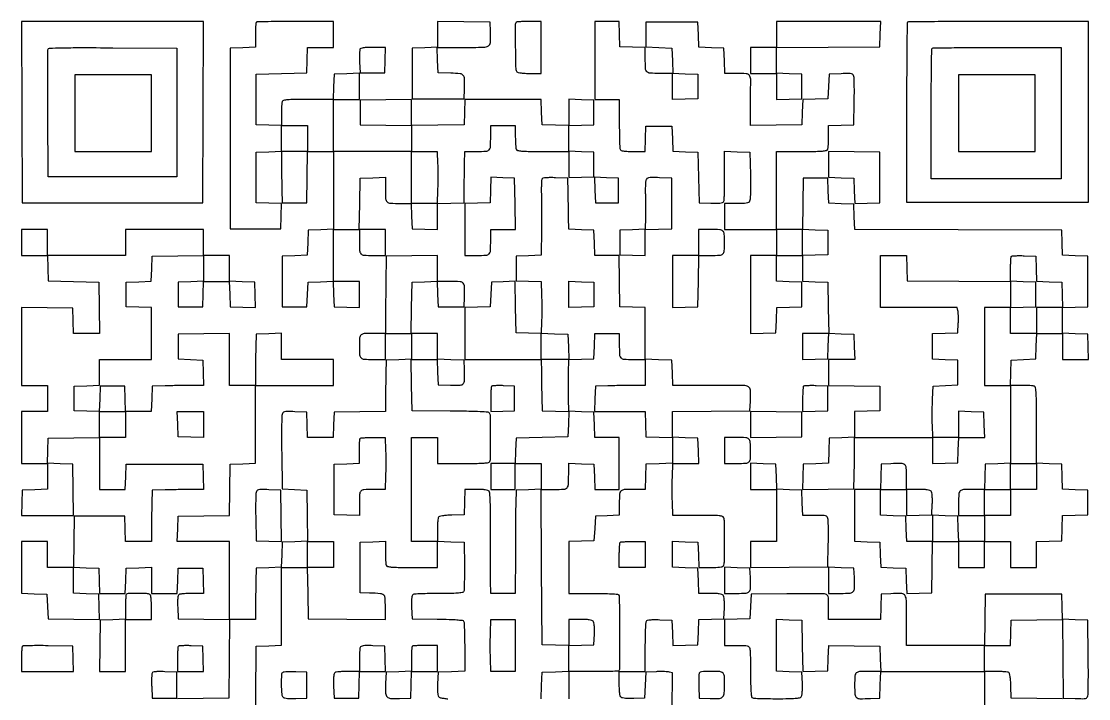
# Model space of a CAD drawing. Extents: x 156 to 936, y 95 to 969.
# Drawn here: x 156 to 936, y 474 to 969 of the extents above; entities that cross this region are included whole.
import ezdxf

# ---------------------------------------------------------------- set-up
doc = ezdxf.new("R2010")
doc.units = 0

msp = doc.modelspace()

# ---------------------------------------------------------------- linework, layer by layer
for points in [[(156.242862, 902.75), (156.5, 836.5), (222.5, 836.5), (288.5, 836.5), (288.757138, 902.75), (289.014276, 969), (222.5, 969), (155.985724, 969)], [(708, 959.5), (708, 950), (698.5, 950), (689, 950), (689, 940.5), (689, 931), (698.5, 931), (708, 931), (708, 921.462474), (708, 911.924948), (717.25, 912.212474), (726.5, 912.5), (726.5, 921.5), (726.5, 930.5), (717.25, 930.787526), (708, 931.075052), (708, 940.525501), (708, 949.97595), (745.75, 950.237975), (783.5, 950.5), (783.787526, 959.75), (784.075052, 969), (746.037526, 969), (708, 969)], [(195, 902), (195, 874), (223, 874), (251, 874), (251, 902), (251, 930), (223, 930), (195, 930)], [(650.5, 921.5), (650.5, 912.5), (641.25, 912.212474), (632, 911.924948), (632, 921.5), (632, 931.075052), (641.25, 930.787526), (650.5, 930.5)], [(841, 902), (841, 874), (869, 874), (897, 874), (897, 902), (897, 930), (869, 930), (841, 930)], [(365, 883.5), (365, 874), (355.5, 874), (346, 874), (346, 883.5), (346, 893), (355.5, 893), (365, 893)], [(746, 864.559591), (746, 855.075052), (755.25, 854.787526), (764.5, 854.5), (764.788016, 845.212977), (765.076031, 835.925954), (774.288016, 836.212977), (783.5, 836.5), (783.5, 855), (783.5, 873.5), (764.75, 873.772065), (746, 874.044131)], [(575.211952, 845.789488), (575.5, 836.5), (584, 836.5), (592.5, 836.5), (592.5, 845.5), (592.5, 854.5), (583.711952, 854.789488), (574.923903, 855.078976)], [(745.5, 807.5), (745.5, 798.5), (736.25, 798.212474), (727, 797.924948), (727, 807.5), (727, 817.075052), (736.25, 816.787526), (745.5, 816.5)], [(574.5, 769.5), (574.5, 760.5), (565.25, 760.212474), (556, 759.924948), (556, 769.5), (556, 779.075052), (565.25, 778.787526), (574.5, 778.5)], [(232, 674.5), (232, 665), (222.5, 665), (213, 665), (213, 674.5), (213, 684), (222.5, 684), (232, 684)], [(289, 674.462474), (289, 664.924948), (279.75, 665.212474), (270.5, 665.5), (270.212474, 674.75), (269.924948, 684), (279.462474, 684), (289, 684)], [(689, 674.5), (689, 664.955869), (707.75, 665.227935), (726.5, 665.5), (726.5, 674.5), (726.5, 683.5), (707.75, 683.772065), (689, 684.044131)], [(898, 636.5), (898, 627), (888.5, 627), (879, 627), (879, 617.5), (879, 608), (869.5, 608), (860, 608), (860, 617.5), (860, 627), (869.5, 627), (879, 627), (879, 636.5), (879, 646), (888.5, 646), (898, 646)], [(384, 579.5), (384, 570), (374.5, 570), (365, 570), (365, 579.5), (365, 589), (374.5, 589), (384, 589)]]:
    msp.add_lwpolyline(points, close=True)
for points in [[(327.666667, 968.333333, 0.174595), (327.400837, 967.768224, 0.005912), (327.195833, 965.278732, 0.010516), (327.048335, 962.289663, 0.007069), (327, 958.870859), (327, 950.075052), (317.75, 949.787526), (308.5, 949.5), (308.5, 883.5), (308.5, 817.5), (327, 817.5), (345.5, 817.5), (345.787023, 826.711984), (346.074046, 835.923969), (336.787023, 836.211984), (327.5, 836.5), (327.5, 855), (327.5, 873.5), (336.75, 873.787526), (346, 874.075052), (346.079024, 864.787526, 0.000761), (346.121578, 860.54497, 0.000439), (346.185059, 855.437586, 0.000438), (346.257785, 850.310027, 0.000734), (346.329024, 846), (346.5, 836.5), (355.5, 836.5), (364.5, 836.5), (364.772065, 855.25), (365.044131, 874), (374.522065, 874), (384, 874), (384, 845.537526), (384, 817.075052), (374.75, 816.787526), (365.5, 816.5), (365.212964, 807.287036), (364.925929, 798.074071), (355.712964, 797.787036), (346.5, 797.5), (346.5, 779), (346.5, 760.5), (355.5, 760.5), (364.5, 760.5), (365, 769.5), (365.5, 778.5), (374.711984, 778.787023), (383.923969, 779.074046), (384.211984, 769.787023), (384.5, 760.5), (393.75, 760.212474), (403, 759.924948), (403, 769.462474), (403, 779), (393.5, 779), (384, 779), (384, 798), (384, 817), (393.5, 817), (403, 817), (403, 809.081787, 0.01141), (403.170753, 801.599988, 0.175208), (404.14255, 799.252746, 0.195511), (406.349521, 798.199638, 0.014768), (413.106989, 798), (422, 798), (422, 807.5), (422, 817), (412.477935, 817), (402.955869, 817), (403.227935, 835.75), (403.5, 854.5), (412.75, 854.787526), (422, 855.075052), (422, 846.144515, 0.014613), (422.198369, 839.358647, 0.194755), (423.248272, 837.146579, 0.176009), (425.589771, 836.171721, 0.011516), (433.044262, 836), (440.924948, 836), (441.212474, 826.75), (441.5, 817.5), (450.75, 817.212474), (460, 816.924948), (460, 826.426262), (460, 835.927576), (469.75, 836.213788), (479.5, 836.5), (479.621699, 846.5, -0.000177), (479.677619, 850.965304, -0.000114), (479.745338, 856.132812, -0.000115), (479.813817, 861.181784, -0.000217), (479.871699, 865.25), (480, 874), (488.893011, 874, 0.014768), (495.650479, 874.199638, 0.195511), (497.85745, 875.252746, 0.175208), (498.829247, 877.599988, 0.01141), (499, 885.081787), (499, 893), (508, 893), (517, 893), (517, 885.081787, 0.00705), (517.044385, 881.933927, 0.008902), (517.178303, 879.0249, 0.007317), (517.368926, 876.599719, 0.06844), (517.606989, 875.581787, 0.25083), (518.61679, 874.708785, 0.035117), (521.438886, 874.278963, 0.017848), (526.478191, 874.050787, 0.002389), (537.106989, 874), (556, 874), (556, 864.462474), (556, 854.924948), (565.25, 855.212474), (574.5, 855.5), (574.5, 864.5), (574.5, 873.5), (565.25, 873.787526), (556, 874.075052), (556, 883.5), (556, 892.924948), (565.25, 893.212474), (574.5, 893.5), (574.5, 902.5), (574.5, 911.5), (565.25, 911.787526), (556, 912.075052), (556, 902.501314), (556, 892.927576), (546.25, 893.213788), (536.5, 893.5), (536.212474, 902.75), (535.924948, 912), (508, 912), (480.075052, 912), (479.787526, 902.75), (479.5, 893.5), (460.25, 893.228407), (441, 892.956814), (441, 902.500472), (441, 912.044131), (422.25, 911.772065), (403.5, 911.5), (403.5, 902.5), (403.5, 893.5), (422.25, 893.227935), (441, 892.955869), (441, 883.477935), (441, 874), (412.5, 874), (384, 874), (384, 893), (384, 912), (393.5, 912), (403, 912), (403, 921.537526), (403, 931.075052), (393.75, 930.787526), (384.5, 930.5), (384.212474, 921.25), (383.924948, 912), (365.569463, 912, 0.002478), (355.261417, 911.948905, 0.01833), (350.353605, 911.720189, 0.036362), (347.606062, 911.288297, 0.248902), (346.606989, 910.418213, 0.068543), (346.368898, 909.399219, 0.007277), (346.178303, 906.964077, 0.008872), (346.044383, 904.042924, 0.007017), (346, 900.880687), (346, 892.924948), (336.75, 893.212474), (327.5, 893.5), (327.5, 912), (327.5, 930.5), (346, 931), (364.5, 931.5), (364.787526, 940.75), (365.075052, 950), (374.537526, 950), (384, 950), (384, 959.5), (384, 969), (356.166667, 969, 0.002241), (345.448334, 968.95195, 0.003605), (336.313542, 968.804167, 0.000738), (328.298487, 968.604845, 0.192076)], [(460, 959.559119), (460, 950.075052), (450.75, 949.787526), (441.5, 949.5), (441.5, 931), (441.5, 912.5), (460.5, 912.5), (479.5, 912.5), (479.800912, 919.479083, 0.012739), (479.934395, 927.057347, 0.177046), (478.990355, 929.578192, 0.194277), (476.678762, 930.776454, 0.015844), (469.740334, 931.212602), (460.5, 931.5), (460.212474, 940.75), (459.924948, 950), (478.943422, 950, 0.004033), (493.83497, 950.12013, 0.12809), (497.325549, 951.089658, 0.257085), (498.81902, 953.570972, 0.020409), (498.800912, 961.520917), (498.5, 968.5), (479.25, 968.771593), (460, 969.043186)], [(517.666667, 968.333333, 0.200539), (516.808716, 966.24359, 0.002126), (516.976457, 950.28079, 0.002185), (517.281318, 934.346215, 0.192812), (518.2, 932.2, 0.144849), (519.139671, 931.689458, 0.021091), (521.306878, 931.322289, 0.020332), (524.171507, 931.07823, 0.011084), (527.7, 931), (536, 931), (536, 950), (536, 969), (527.166667, 969, 0.007039), (523.733476, 968.951666, 0.010477), (520.732292, 968.804167, 0.005871), (518.23216, 968.599192, 0.174709)], [(575, 940.5), (575, 912), (584, 912), (593, 912), (593, 894.581787, 0.003244), (593.044049, 887.792976, 0.00474), (593.178303, 881.815525, 0.002396), (593.364228, 876.755458, 0.081401), (593.606989, 875.581787, 0.192061), (594.344751, 874.783328, 0.070053), (595.839867, 874.311792, 0.03465), (598.412948, 874.063076, 0.006773), (603.069463, 874), (611.924948, 874), (612.212474, 883.25), (612.5, 892.5), (622, 892.5), (631.5, 892.5), (631.787036, 883.287036), (632.074071, 874.074071), (641.287036, 873.787036), (650.5, 873.5), (651, 855), (651.5, 836.5), (659.914347, 836.206902, 0.008623), (663.904949, 836.136764, 0.026889), (666.587667, 836.280254, 0.038529), (668.370114, 836.612381, 0.18015), (669.206919, 837.206902, 0.123503), (669.544188, 838.128442, 0.009603), (669.771068, 840.763903, 0.012652), (669.903295, 843.958475, 0.00932), (669.894176, 847.5, -0.002945), (669.831608, 851.582425, -0.00176), (669.802896, 856.437586, -0.001762), (669.808361, 861.272568, -0.003058), (669.851604, 865.287526), (670, 874.075052), (679.25, 873.787526), (688.5, 873.5), (688.785515, 857, -0.003332), (688.854498, 850.515656, -0.004581), (688.824256, 844.685937, -0.002978), (688.724981, 839.797256, -0.053901), (688.516463, 838.25, -0.122326), (687.855595, 836.996245, -0.153829), (686.733255, 836.32807, -0.053257), (684.5462, 836.052573, -0.004723), (678.980948, 836), (670, 836), (670, 826.5), (670, 817), (689, 817), (708, 817), (708, 807.5), (708, 798), (698.5, 798), (689, 798), (689, 769.462474), (689, 740.924948), (698.25, 741.212474), (707.5, 741.5), (707.787036, 750.712964), (708.074071, 759.925929), (717.287036, 760.212964), (726.5, 760.5), (726.5, 769.5), (726.5, 778.5), (717.25, 778.787526), (708, 779.075052), (708, 788.537526), (708, 798), (717.5, 798), (727, 798), (727, 788.537526), (727, 779.075052), (736.25, 778.787526), (745.5, 778.5), (745.772065, 759.75), (746.044131, 741), (736.522065, 741), (727, 741), (727, 731.462474), (727, 721.924948), (736.25, 722.212474), (745.5, 722.5), (745.788016, 731.787023), (746.076031, 741.074046), (755.288016, 740.787023), (764.5, 740.5), (764.787526, 731.25), (765.075052, 722), (755.537526, 722), (746, 722), (746, 712.522065), (746, 703.044131), (764.75, 702.772065), (783.5, 702.5), (783.5, 693.5), (783.5, 684.5), (774.25, 684.212474), (765, 683.924948), (765, 674.5), (765, 665.075052), (755.75, 664.787526), (746.5, 664.5), (746.212964, 655.287036), (745.925929, 646.074071), (736.712964, 645.787036), (727.5, 645.5), (727.21218, 636.227796), (726.924361, 626.955591), (745.71218, 627.227796), (764.5, 627.5), (764.699908, 637, 0.001205), (764.780162, 641.307436, 0.000722), (764.855807, 646.426563, 0.000722), (764.916383, 651.521956, 0.001257), (764.949908, 655.75), (765, 665), (793.5, 665), (822, 665), (822, 655.462474), (822, 645.924948), (831.25, 646.212474), (840.5, 646.5), (840.787526, 655.75), (841.075052, 665), (850.575052, 665), (860.075052, 665), (859.787526, 674.25), (859.5, 683.5), (850.25, 683.787526), (841, 684.075052), (841, 674.537526), (841, 665), (831.56862, 665), (822.13724, 665), (821.81862, 674.25, -0.007), (821.732216, 678.478127, -0.004027), (821.74047, 683.573437, -0.004022), (821.831176, 688.692462, -0.006705), (822, 693), (822.5, 702.5), (831.5, 703), (840.5, 703.5), (840.5, 712.5), (840.5, 721.5), (831.25, 721.787526), (822, 722.075052), (822, 731.5), (822, 740.924948), (831.25, 741.212474), (840.5, 741.5), (840.800912, 748.479083, 0.008627), (840.874264, 751.317546, 0.009416), (840.846004, 754.075142, 0.00895), (840.735265, 756.430652, 0.045288), (840.53186, 757.729083), (839.961896, 760), (811.980948, 760), (784, 760), (784, 779), (784, 798), (793.462474, 798), (802.924948, 798), (803.212474, 788.75), (803.5, 779.5), (841.25, 779.237975), (879, 778.97595), (879, 769.487975), (879, 760), (869.5, 760), (860, 760), (860, 731.5), (860, 703), (869.5, 703), (879, 703), (879, 674.537526), (879, 646.075052), (869.75, 645.787526), (860.5, 645.5), (860.212474, 636.25), (859.924948, 627), (852.044262, 627, 0.011491), (844.592092, 626.828717, 0.175559), (842.249844, 625.856224, 0.19511), (841.199102, 623.649006, 0.014732), (841, 616.893011), (841, 608), (850.5, 608), (860, 608), (860, 598.5), (860, 589), (850.537526, 589), (841.075052, 589), (840.787526, 598.25), (840.5, 607.5), (831.25, 607.787526), (822, 608.075052), (822, 598.537526), (822, 589), (812.537526, 589), (803.075052, 589), (802.787526, 598.25), (802.5, 607.5), (793.25, 607.787526), (784, 608.075052), (784, 617.537526), (784, 627), (793.5, 627), (803, 627), (803, 617.462474), (803, 607.924948), (812.25, 608.212474), (821.5, 608.5), (821.793771, 616.344796, 0.01153), (821.842502, 619.735348, 0.021342), (821.701133, 622.485252, 0.023545), (821.405224, 624.568167, 0.126804), (820.921326, 625.594796, 0.145524), (819.939147, 626.251072, 0.03848), (818.078343, 626.673265, 0.027148), (815.342652, 626.9254, 0.009406), (811.377555, 627), (803, 627), (803, 635.980948, 0.01682), (802.772817, 642.732324, 0.202101), (801.627338, 645.009281, 0.176722), (799.11956, 645.941866, 0.012322), (791.479083, 645.800912), (784.5, 645.5), (784.212474, 636.25), (783.924948, 627), (774.462474, 627), (765, 627), (765, 608.037526), (765, 589.075052), (774.25, 588.787526), (783.5, 588.5), (783.787036, 579.287036), (784.074071, 570.074071), (793.287036, 569.787036), (802.5, 569.5), (802.788016, 560.212977), (803.076031, 550.925954), (812.288016, 551.212977), (821.5, 551.5), (821.772065, 570.25), (822.044131, 589), (831.522065, 589), (841, 589), (841, 579.5), (841, 570), (850.5, 570), (860, 570), (860, 579.5), (860, 589), (869.5, 589), (879, 589), (879, 579.5), (879, 570), (888.5, 570), (898, 570), (898, 579.462474), (898, 588.924948), (907.25, 589.212474), (916.5, 589.5), (916.787036, 598.712964), (917.074071, 607.925929), (926.287036, 608.212964), (935.5, 608.5), (935.5, 617.5), (935.5, 626.5), (926.287036, 626.787036), (917.074071, 627.074071), (916.787036, 636.287036), (916.5, 645.5), (907.25, 645.787526), (898, 646.075052), (898, 673.930537, 0.001485), (897.952549, 689.912264, 0.012395), (897.730356, 697.141028, 0.020774), (897.330803, 701.244652, 0.272936), (896.418213, 702.393011, 0.068543), (895.399219, 702.631102, 0.007277), (892.964077, 702.821697, 0.008872), (890.042924, 702.955617, 0.007017), (886.880687, 703), (878.924948, 703), (879.212474, 712.25), (879.5, 721.5), (888.5, 722), (897.5, 722.5), (897.787526, 731.75), (898.075052, 741), (907.537526, 741), (917, 741), (917, 731.5), (917, 722), (926.537526, 722), (936.075052, 722), (935.787526, 731.25), (935.5, 740.5), (926.25, 740.787526), (917, 741.075052), (917, 750.5), (917, 759.924948), (926.25, 760.212474), (935.5, 760.5), (935.5, 779), (935.5, 797.5), (926.287036, 797.787036), (917.074071, 798.074071), (916.787036, 807.287036), (916.5, 816.5), (840.787443, 816.756277), (765.074886, 817.012554), (764.787443, 826.256277), (764.5, 835.5), (755.287036, 835.787036), (746.074071, 836.074071), (745.787036, 845.287036), (745.5, 854.5), (736.5, 854.5), (727.5, 854.5), (727.227935, 835.75), (726.955869, 817), (717.477935, 817), (708, 817), (707.961538, 826, -0.000379), (707.946775, 830.198785, -0.000197), (707.934375, 835.440625, -0.000195), (707.92586, 840.824631, -0.000298), (707.923077, 845.5, -0.000298), (707.92586, 850.175369, -0.000195), (707.934375, 855.559375, -0.000197), (707.946775, 860.801215, -0.000379), (707.961538, 865), (708, 874), (726.393011, 874, 0.002472), (736.723448, 874.051073, 0.018295), (741.640441, 874.27975, 0.036273), (744.393178, 874.711497, 0.24904), (745.393011, 875.581787, 0.068336), (745.631047, 876.59865, 0.007357), (745.821697, 879.013877, 0.008933), (745.955612, 881.910777, 0.007082), (746, 885.044262), (746, 892.924948), (755.25, 893.212474), (764.5, 893.5), (764.747311, 910, 0.003145), (764.80373, 916.487098, 0.00431), (764.767453, 922.325376, 0.002823), (764.667172, 927.221203, 0.049993), (764.468593, 928.788514, 0.113833), (763.845058, 930.070731, 0.171267), (762.796714, 930.716712, 0.057083), (760.735801, 930.921319, 0.004496), (755.221282, 930.788514), (746.5, 930.5), (746, 921.5), (745.5, 912.5), (736.287036, 912.212964), (727.074071, 911.925929), (726.787036, 902.712964), (726.5, 893.5), (707.75, 893.227935), (689, 892.955869), (688.842803, 901.727935, -0.003723), (688.801446, 905.676836, -0.002312), (688.808848, 910.31169, -0.002319), (688.858517, 914.88566, -0.004189), (688.947956, 918.631011, 0.011404), (689.025553, 926.845059, 0.167912), (688.06001, 929.522704, 0.207256), (685.724868, 930.748124, 0.018638), (678.970138, 931), (670.075052, 931), (669.787526, 940.25), (669.5, 949.5), (660.287036, 949.787036), (651.074071, 950.074071), (650.787036, 959.287036), (650.5, 968.5), (631.5, 968.5), (612.5, 968.5), (612.5, 959.5), (612.5, 950.5), (622, 950), (631.5, 949.5), (631.787526, 940.25), (632.075052, 931), (622.644515, 931, -0.013165), (615.460247, 931.189196, -0.190032), (613.183885, 932.228344, -0.181838), (612.177673, 934.561135, -0.01187), (612, 942.044262), (612, 949.924948), (602.75, 950.212474), (593.5, 950.5), (593.212474, 959.75), (592.924948, 969), (583.962474, 969), (575, 969)], [(803.666667, 968.333333, 0.196143), (803.393221, 967.683006, 0.000141), (803.195833, 948.670833, 0.00157), (803.047968, 927.430958, 0.000956), (803, 902.333333), (803, 837), (869.5, 837), (936, 837), (936, 903), (936, 969), (870.166667, 969, 0.000948), (844.877317, 968.952033, 0.001558), (823.476042, 968.804167, 0.000138), (804.317097, 968.60679, 0.196165)], [(269.5, 902.5), (269.5, 855.5), (222.5, 855.5), (175.5, 855.5), (175.239372, 901.5, -0.000997), (175.174287, 919.225103, -0.001596), (175.197198, 934.357597, -0.000282), (175.267665, 947.72814, -0.090314), (175.461789, 948.759906, -0.301449), (176.45055, 949.464468, -0.003096), (185.402033, 949.70934, -0.005599), (198.68089, 949.841585, -0.001079), (222.722417, 949.759906), (269.5, 949.5)], [(403.423642, 948.661609, 0.079281), (403.235027, 947.7687, 0.006579), (403.147568, 945.392336, 0.008656), (403.129541, 942.539392, 0.006569), (403.205027, 939.411609), (403.5, 931.5), (412.5, 931.5), (421.5, 931.5), (421.787526, 940.75), (422.075052, 950), (413.006141, 950, 0.007548), (408.637843, 949.934049, 0.027152), (405.861635, 949.698947, 0.041271), (404.108114, 949.304492, 0.22904)], [(916, 902), (916, 854), (868.5, 854), (821, 854), (821, 901.333333, -0.001319), (821.047991, 919.528875, -0.002153), (821.195833, 934.958333, -0.000264), (821.393786, 948.688219, -0.195031), (821.666667, 949.333333, -0.194987), (822.311579, 949.606192, -0.00027), (835.894792, 949.804167, -0.002176), (851.162849, 949.952008, -0.001333), (869.166667, 950), (916, 950)], [(460.212474, 864.924009, -0.005361), (460.300245, 860.734385, -0.002936), (460.322593, 855.598913, -0.002926), (460.284142, 850.382931, -0.004663), (460.183587, 845.924009), (459.867173, 836), (450.433587, 836), (441, 836), (441, 855), (441, 874), (450.462474, 874), (459.924948, 874)], [(498.788034, 845.788378), (498.5, 836.5), (489.25, 836.212474), (480, 835.924948), (480, 816.962474), (480, 798), (488.893011, 798, 0.014768), (495.650479, 798.199638, 0.195511), (497.85745, 799.252746, 0.175208), (498.829247, 801.599988, 0.01141), (499, 809.081787), (499, 817), (508.022065, 817), (517.044131, 817), (516.772065, 835.75), (516.5, 854.5), (507.788034, 854.788378), (499.076067, 855.076756)], [(612.481549, 852.941865, 0.057282), (612.230446, 851.656272, 0.008705), (612.070611, 849.041134, 0.009652), (611.994997, 845.934025, 0.008222), (612.032426, 842.655384, -0.003544), (612.110342, 838.904654, -0.001977), (612.154787, 834.336355, -0.001972), (612.163254, 829.715143, -0.003198), (612.129843, 825.787526), (612, 817.075052), (602.75, 816.787526), (593.5, 816.5), (593.5, 807.5), (593.5, 798.5), (602.75, 798.212474), (612, 797.924948), (612, 807.426262), (612, 816.927576), (621.75, 817.213788), (631.5, 817.5), (631.5, 836), (631.5, 854.5), (622.328966, 854.786481, 0.004585), (616.685932, 854.910976, 0.049556), (614.4159, 854.714944, 0.142166), (613.221714, 854.111921, 0.129063)], [(651, 807.5), (651, 798), (641.5, 798), (632, 798), (632, 778.962474), (632, 759.924948), (641.25, 760.212474), (650.5, 760.5), (650.772065, 779.25), (651.044131, 798), (659.905434, 798, 0.014773), (666.438617, 798.193071, 0.17612), (668.722592, 799.179659, 0.18844), (669.760132, 801.372892, 0.017341), (669.972691, 807.5, 0.017359), (669.759849, 813.62864, 0.188704), (668.720969, 815.821392, 0.175914), (666.434037, 816.807377, 0.014699), (659.883369, 817), (651, 817)], [(897.787036, 788.287036), (898.074071, 779.074071), (907.287036, 778.787036), (916.5, 778.5), (916.787526, 769.25), (917.075052, 760), (907.537526, 760), (898, 760), (898, 750.5), (898, 741), (888.5, 741), (879, 741), (879, 750.462474), (879, 759.924948), (888.25, 760.212474), (897.5, 760.5), (897.5, 769.5), (897.5, 778.5), (888.25, 778.787526), (879, 779.075052), (879, 787.870859, -0.007448), (879.050966, 791.292182, -0.011013), (879.206402, 794.2893, -0.006441), (879.422837, 796.7788, -0.173149), (879.702644, 797.369311, -0.179987), (880.290922, 797.638564, -0.007016), (882.709672, 797.781547, -0.011703), (885.626528, 797.84459, -0.007913), (888.952644, 797.785977), (897.5, 797.5)], [(499.703816, 702.370483, 0.173346), (499.423493, 701.778297, 0.006368), (499.206746, 699.267184, 0.010946), (499.051048, 696.245118, 0.007396), (499, 692.7944), (499, 683.922134), (507.75, 684.211067), (516.5, 684.5), (516.5, 693.5), (516.5, 702.5), (508.453816, 702.787149, 0.008434), (505.319749, 702.846095, 0.012381), (502.564452, 702.783202, 0.007766), (500.286747, 702.639255, 0.17855)], [(727.702644, 702.369311, 0.173388), (727.422777, 701.777963, 0.006353), (727.206402, 699.267253, 0.010931), (727.050962, 696.245903, 0.007385), (727, 692.795808), (727, 683.924948), (736.25, 684.212474), (745.5, 684.5), (745.5, 693.5), (745.5, 702.5), (736.952644, 702.785977, 0.007913), (733.626528, 702.84459, 0.011703), (730.709672, 702.781547, 0.007016), (728.290922, 702.638564, 0.179987)], [(422.179031, 655.75, -0.005736), (422.277592, 651.504793, -0.003234), (422.304751, 646.353125, -0.003227), (422.264969, 641.153963, -0.005283), (422.156293, 636.75), (421.812585, 627), (413.013281, 627, 0.01511), (406.328972, 626.797953, 0.196796), (404.134341, 625.740364, 0.173727), (403.169147, 623.386163, 0.011267), (403, 615.880687), (403, 607.924948), (393.75, 608.212474), (384.5, 608.5), (384.5, 627), (384.5, 645.5), (393.75, 645.787526), (403, 646.075052), (403, 654.870859, -0.007069), (403.048335, 658.289663, -0.010516), (403.195833, 661.278732, -0.005912), (403.400837, 663.768224, -0.174595), (403.666667, 664.333333, -0.174493), (404.231431, 664.599138, -0.005949), (406.711444, 664.804167, -0.010552), (409.689715, 664.951663, -0.007095), (413.095698, 665), (421.858062, 665)], [(670, 655.5), (670, 646), (678.893011, 646, 0.012823), (685.525211, 646.170116, 0.168454), (687.768801, 647.079432, 0.197432), (688.786903, 649.123493, 0.018669), (688.986345, 654.831787, 0.01485), (688.772483, 661.49035, 0.182066), (687.74796, 663.772318, 0.183969), (685.477429, 664.799228, 0.01522), (678.883369, 665), (670, 665)], [(689, 636.537526), (689, 627), (698.5, 627), (708, 627), (708, 608), (708, 589), (698.5, 589), (689, 589), (689, 579.484427), (689, 569.968853), (717.25, 570.234427), (745.5, 570.5), (745.785515, 587, 0.003332), (745.854498, 593.484344, 0.004581), (745.824256, 599.314063, 0.002978), (745.724981, 604.202744, 0.053901), (745.516463, 605.75, 0.121969), (744.856882, 607.003453, 0.153964), (743.737505, 607.671603, 0.053446), (741.557649, 607.947314, 0.004756), (736.018474, 608), (727.075052, 608), (726.787526, 617.25), (726.5, 626.5), (717.287036, 626.787036), (708.074071, 627.074071), (707.787036, 636.287036), (707.5, 645.5), (698.25, 645.787526), (689, 646.075052)], [(327.512104, 624.788514, 0.051882), (327.306674, 623.220342, 0.002939), (327.205281, 618.325376, 0.004479), (327.170979, 612.487097, 0.003269), (327.233386, 606), (327.5, 589.5), (336.772204, 589.21218), (346.044409, 588.924361), (345.772204, 607.71218), (345.5, 626.5), (336.778718, 626.788514, 0.004518), (331.26841, 626.920969, 0.056953), (329.202231, 626.716193, 0.169823), (328.146679, 626.070474, 0.113339)], [(612, 579.5), (612, 570), (602.5, 570), (593, 570), (593, 578.833333, -0.007039), (593.048334, 582.266524, -0.010477), (593.195833, 585.267708, -0.005871), (593.400808, 587.76784, -0.174709), (593.666667, 588.333333, -0.174709), (594.23216, 588.599192, -0.005871), (596.732292, 588.804167, -0.010477), (599.733476, 588.951666, -0.007039), (603.166667, 589), (612, 589)], [(670, 560.537526), (670, 551), (678.980948, 551, 0.01682), (685.732324, 551.227183, 0.202101), (688.009281, 552.372662, 0.176722), (688.941866, 554.88044, 0.012322), (688.800912, 562.520917), (688.5, 569.5), (679.25, 569.787526), (670, 570.075052)], [(746, 560.537526), (746, 551), (754.980948, 551, 0.01682), (761.732324, 551.227183, 0.202101), (764.009281, 552.372662, 0.176722), (764.941866, 554.88044, 0.012322), (764.800912, 562.520917), (764.5, 569.5), (755.25, 569.787526), (746, 570.075052)], [(232.666667, 550.333333, 0.174595), (232.400837, 549.768224, 0.005912), (232.195833, 547.278732, 0.010516), (232.048335, 544.289663, 0.007069), (232, 540.870859), (232, 532.075052), (222.75, 531.787526), (213.5, 531.5), (213.227935, 512.75), (212.955869, 494), (222.477935, 494), (232, 494), (232, 513), (232, 532), (241.5, 532), (251, 532), (251, 540.893011, 0.00673), (250.937024, 545.571713, 0.034532), (250.688469, 548.154102, 0.06988), (250.217093, 549.653872, 0.192406), (249.418213, 550.393011, 0.084511), (246.871554, 550.903379, 0.008182), (240.550861, 550.984299, 0.004931), (233.981803, 550.896108, 0.192867)], [(517, 513), (517, 494), (508.070969, 494), (499.141938, 494), (498.820969, 503.104585, -0.005644), (498.720383, 507.303365, -0.003106), (498.687231, 512.441477, -0.003096), (498.718259, 517.654684, -0.004955), (498.816413, 522.104585), (499.132827, 532), (508.066413, 532), (517, 532)], [(556, 522.462474), (556, 512.924948), (565.25, 513.212474), (574.5, 513.5), (574.793771, 521.344796, 0.01153), (574.842502, 524.735348, 0.021342), (574.701133, 527.485252, 0.023545), (574.405224, 529.568167, 0.126804), (573.921326, 530.594796, 0.145524), (572.939147, 531.251072, 0.03848), (571.078343, 531.673265, 0.027148), (568.342652, 531.9254, 0.009406), (564.377555, 532), (556, 532)], [(156.688496, 512.355163, 0.173835), (156.414153, 511.774183, 0.006189), (156.202246, 509.274121, 0.010778), (156.049929, 506.268052, 0.007268), (156, 502.833333), (156, 494), (175.037526, 494), (194.075052, 494), (193.787526, 503.25), (193.5, 512.5), (175.438496, 512.77183, 0.003617), (168.465536, 512.826322, 0.0057), (162.480314, 512.761564, 0.001798), (157.321579, 512.628369, 0.19128)], [(270.702644, 512.369311, 0.173269), (270.422807, 511.77838, 0.006396), (270.206402, 509.278277, 0.010972), (270.050964, 506.269043, 0.007416), (270, 502.833333), (270, 494), (279.537526, 494), (289.075052, 494), (288.787526, 503.25), (288.5, 512.5), (279.952644, 512.785977, 0.007913), (276.626528, 512.84459, 0.011703), (273.709672, 512.781547, 0.007016), (271.290922, 512.638564, 0.179987)], [(403.62125, 511.455377, 0.067928), (403.377732, 510.418881, 0.007516), (403.182492, 507.986017, 0.009051), (403.045439, 505.068763, 0.007211), (403, 501.918213), (403, 494), (394.75, 493.984687, 0.009158), (391.496014, 493.919039, 0.01219), (388.544105, 493.733216, 0.009524), (386.10652, 493.473134, 0.110447), (385.208654, 493.150117, 0.190691), (384.608404, 492.324421, 0.03736), (384.278743, 490.481964, 0.025891), (384.136581, 487.674656, 0.007874), (384.208654, 483.41543), (384.5, 474.5), (393.5, 474.5), (402.5, 474.5), (402.786212, 484.25), (403.072424, 494), (412.573738, 494), (422.075052, 494), (421.787526, 503.25), (421.5, 512.5), (412.87125, 512.787164, 0.006366), (408.184609, 512.883424, 0.037718), (405.73978, 512.717914, 0.083815), (404.353077, 512.273358, 0.183756)], [(441.666667, 512.333333, 0.174595), (441.400837, 511.768224, 0.005912), (441.195833, 509.278732, 0.010516), (441.048335, 506.289663, 0.007069), (441, 502.870859), (441, 494.075052), (431.75, 493.787526), (422.5, 493.5), (422.207992, 485.15308, 0.017682), (422.210757, 478.090847, 0.180526), (423.312697, 475.432475, 0.195266), (425.842447, 474.257072, 0.02121), (432.403945, 474.212045), (440.5, 474.5), (440.786212, 484.25), (441.072424, 494), (450.536212, 494), (460, 494), (460, 503.5), (460, 513), (451.166667, 513, 0.007039), (447.733476, 512.951666, 0.010477), (444.732292, 512.804167, 0.005871), (442.23216, 512.599192, 0.174709)], [(251.440516, 492.705582, 0.079567), (251.246163, 491.782919, 0.006236), (251.154586, 489.263749, 0.008368), (251.133034, 486.240092, 0.006302), (251.206869, 482.916411), (251.5, 474.5), (260.5, 474.5), (269.5, 474.5), (269.5, 484), (269.5, 493.5), (260.733647, 493.789171, 0.007134), (256.346429, 493.871248, 0.030138), (253.721288, 493.72456, 0.052692), (252.127629, 493.365906, 0.223026)], [(347.25, 493.356866, 0.289389), (346.070382, 491.67189, 0.013972), (345.931051, 484.509462, 0.015803), (346.216629, 477.390511, 0.20437), (347.405204, 475.078674, 0.126804), (348.431833, 474.594776, 0.023545), (350.514748, 474.298867, 0.021342), (353.264652, 474.157498, 0.01153), (356.655204, 474.206229), (364.5, 474.5), (364.5, 484), (364.5, 493.5), (356.5, 493.690199, 0.006392), (353.344709, 493.724863, 0.008556), (350.482813, 493.670739, 0.00628), (348.100026, 493.554893, 0.08407)], [(651.425484, 492.666411, 0.080166), (651.236697, 491.764851, 0.006003), (651.150171, 489.252242, 0.008183), (651.131923, 486.23728, 0.006125), (651.206869, 482.916411), (651.5, 474.5), (659.479635, 474.203802, 0.007825), (663.806547, 474.110962, 0.040111), (666.199929, 474.2893, 0.077992), (667.694669, 474.768477, 0.118939), (668.729635, 475.644932, 0.138797), (669.735772, 478.354564, 0.018904), (669.991556, 484.454986, 0.017082), (669.807615, 490.572503, 0.182274), (668.8, 492.8, 0.183813), (666.407447, 493.873708, 0.01649), (659.713959, 494.043009, 0.013925), (652.972121, 493.803321, 0.293248)]]:
    msp.add_lwpolyline(points, format="xyb", close=True)
for points in [[(631.715189, 465.239685), (631.930378, 492.97937), (629.703412, 493.538303, 0.04661), (628.403178, 493.738477, 0.008203), (625.930952, 493.84533, 0.008828), (623.018405, 493.871931, 0.007834), (619.988223, 493.798618), (612.5, 493.5), (612, 484), (611.5, 474.5), (603.655204, 474.206229, -0.01153), (600.264652, 474.157498, -0.021342), (597.514748, 474.298867, -0.023545), (595.431833, 474.594776, -0.126804), (594.405204, 475.078674, -0.148308), (593.742376, 476.082456, -0.03755), (593.322413, 478.014199, -0.026154), (593.072939, 480.884082, -0.008604), (593, 485.122445), (593, 494), (602.5, 494), (612, 494), (612.015313, 511.75, -0.004298), (612.080542, 518.645522, -0.006436), (612.266784, 524.66527, -0.002992), (612.520963, 529.766492, -0.128087), (612.849883, 530.791346, -0.190691), (613.675579, 531.391596, -0.03736), (615.518036, 531.721257, -0.025891), (618.325344, 531.863419, -0.007874), (622.58457, 531.791346), (631.5, 531.5), (631.788016, 522.212977), (632.076031, 512.925954), (641.288016, 513.212977), (650.5, 513.5), (650.787036, 522.712964), (651.074071, 531.925929), (660.287036, 532.212964), (669.5, 532.5), (669.793771, 540.344796, 0.01153), (669.842502, 543.735348, 0.021342), (669.701133, 546.485252, 0.023545), (669.405224, 548.568167, 0.126804), (668.921326, 549.594796, 0.14531), (667.94081, 550.250556, 0.038548), (666.085306, 550.672919, 0.027224), (663.359698, 550.925268, 0.009472), (659.415081, 551), (651.075052, 551), (650.787526, 560.25), (650.5, 569.5), (641.25, 569.787526), (632, 570.075052), (632, 579.575052), (632, 589.075052), (641.25, 588.787526), (650.5, 588.5), (650.787526, 579.25), (651.075052, 570), (659.970138, 570, 0.00596), (664.9204, 570.059011, 0.040032), (667.363203, 570.313641, 0.096221), (668.69479, 570.838917, 0.181284), (669.379581, 571.75, 0.069671), (669.840073, 574.865372, 0.001797), (669.897276, 589.027688, 0.00175), (669.853917, 603.217942, 0.071965), (669.394928, 606.25, 0.247852), (668.424863, 607.230925, 0.053223), (666.001191, 607.718965, 0.020919), (661.37944, 607.952695, 0.002174), (650.501232, 608), (632.13724, 608), (631.81862, 617.5, -0.005281), (631.719285, 621.82474, -0.003101), (631.687189, 627, -0.003101), (631.719285, 632.17526, -0.005281), (631.81862, 636.5), (632.13724, 646), (641.606146, 646), (651.075052, 646), (650.787526, 655.25), (650.5, 664.5), (641.25, 664.787526), (632, 665.075052), (632, 674.521953), (632, 683.968853), (660.25, 684.234427), (688.5, 684.5), (688.800912, 691.479083, 0.020033), (688.825052, 699.448296, 0.256192), (687.345582, 701.92413, 0.130027), (683.889919, 702.887849, 0.004147), (669.228119, 702.962234, -0.000368), (661.382303, 702.942746, -0.000336), (653.295221, 702.934047, -0.000336), (646.070616, 702.935986, -0.001096), (641.287526, 702.950964), (632.075052, 703), (631.787526, 712.25), (631.5, 721.5), (621.75, 721.786212), (612, 722.072424), (612, 740.998686), (612, 759.924948), (602.75, 760.212474), (593.5, 760.5), (593.227935, 779.25), (592.955869, 798), (584.015461, 798), (575.075052, 798), (574.787526, 807.25), (574.5, 816.5), (565.25, 816.787526), (556, 817.075052), (555.896741, 825.787526, 0.000247), (555.846694, 829.841166, 0.00013), (555.780709, 834.878211, 0.000129), (555.710448, 840.037333, 0.000199), (555.646741, 844.5), (555.5, 854.5), (546.331542, 854.786447, 0.00909), (542.516591, 854.836246, 0.017842), (539.48344, 854.712402, 0.015134), (537.183963, 854.465989, 0.223673), (536.521394, 854.034617, 0.119319), (536.272155, 853.272466, 0.00648), (536.105272, 850.731559, 0.009793), (536.004245, 847.675031, 0.00697), (536.005905, 844.24817, -0.002371), (536.050375, 839.655867, -0.000688), (536.075631, 832.572986, -0.000691), (536.082075, 824.593307, -0.000739), (536.066053, 816.787526), (536, 798.075052), (526.75, 797.787526), (517.5, 797.5), (517.5, 788.5), (517.5, 779.5), (526.684374, 779.213343), (535.868749, 778.926685), (536.184374, 769.039334, -0.004689), (536.284606, 764.591955, -0.002926), (536.32268, 759.379444, -0.002935), (536.29998, 754.240456, -0.005327), (536.211984, 750.038968), (535.923969, 740.925954), (526.711984, 741.212977), (517.5, 741.5), (517.227793, 760.288609), (516.955585, 779.077218), (508.227793, 778.788609), (499.5, 778.5), (499, 769.5), (498.5, 760.5), (489.25, 760.212474), (480, 759.924948), (480, 740.962474), (480, 722), (508, 722), (536, 722), (536.079024, 712.75, 0.00076), (536.121575, 708.521955, 0.000437), (536.185059, 703.426563, 0.000437), (536.257785, 698.307432, 0.000729), (536.329024, 694), (536.5, 684.5), (546.287041, 684.213341), (556.074081, 683.926682), (555.787041, 674.713341), (555.5, 665.5), (536.5, 665), (517.5, 664.5), (517.212474, 655.25), (516.924948, 646), (507.962474, 646), (499, 646), (499, 636.5), (499, 627), (508, 627), (517, 627), (517, 636.5), (517, 646), (526.5, 646), (536, 646), (536, 636.537526), (536, 627.075052), (526.75, 626.787526), (517.5, 626.5), (517.300092, 617, 0.003011), (517.219456, 611.630756, 0.000593), (517.144193, 601.992188, 0.000629), (517.083943, 590.762174, 0.000584), (517.050092, 579.25), (517, 551), (508, 551), (499, 551), (498.924657, 560.25, -0.00158), (498.898612, 565.474219, -0.000312), (498.887364, 574.838326, -0.000331), (498.888289, 585.74579, -0.000307), (498.903505, 596.923024, 0.002517), (498.865712, 609.280587, 0.007078), (498.673363, 617.924527, 0.004384), (498.383985, 624.326128, 0.161067), (497.856403, 625.673024, 0.153371), (496.920634, 626.27772, 0.032435), (494.994274, 626.67721, 0.025074), (492.235071, 626.924813, 0.00984), (488.415081, 627), (480.075052, 627), (479.787526, 617.75), (479.5, 608.5), (470.532999, 608.207902, 0.009786), (466.707636, 608.008289, 0.020298), (463.737125, 607.673305, 0.020215), (461.552989, 607.24575, 0.195149), (460.798312, 606.707902, 0.112618), (460.495093, 605.855762, 0.008743), (460.251635, 603.431384, 0.011595), (460.077158, 600.498009, 0.008591), (460.015313, 597.25), (460, 589), (450.5, 589), (441, 589), (441, 627), (441, 665), (450.5, 665), (460, 665), (460, 655.5), (460, 646), (478.893011, 646, 0.002642), (489.01999, 646.053519, 0.015904), (494.278102, 646.276463, 0.024775), (497.391254, 646.663596, 0.263649), (498.340625, 647.445271, 0.091023), (498.910836, 650.494567, 0.002056), (498.899012, 665.396159, 0.001468), (498.77958, 680.629715, 0.136993), (498.167544, 682.733828, 0.238839), (497.097513, 683.384796, 0.006366), (491.411735, 683.754436, 0.008554), (483.098328, 684.046193, 0.002113), (469.450978, 684.233828), (441.5, 684.5), (441.227935, 703.25), (440.955869, 722), (450.440409, 722), (459.924948, 722), (460.212474, 712.75), (460.5, 703.5), (469.721624, 703.21285, 0.015937), (476.688112, 703.218029, 0.205359), (478.993564, 704.296927, 0.182581), (479.945949, 706.775708, 0.012183), (479.800912, 714.520917), (479.5, 721.5), (469.75, 721.786212), (460, 722.072424), (460, 731.536212), (460, 741), (450.477935, 741), (440.955869, 741), (441.227935, 759.75), (441.5, 778.5), (450.711984, 778.787023), (459.923969, 779.074046), (460.211984, 769.787023), (460.5, 760.5), (470, 760.5), (479.5, 760.5), (479.800912, 767.479083, 0.012592), (479.938486, 775.160839, 0.182794), (478.975049, 777.653143, 0.197528), (476.634967, 778.784382, 0.015066), (469.480948, 779), (460, 779), (460, 788.522065), (460, 798.044131), (441.25, 797.772065), (422.5, 797.5), (422.330884, 778, -0.000023), (422.260205, 769.89259, -0.000022), (422.187686, 761.657812, -0.000021), (422.12301, 754.384627, -0.000077), (422.080884, 749.75), (422, 741), (413.106989, 741, 0.013336), (406.429165, 740.821854, 0.177094), (404.202154, 739.870043, 0.190499), (403.197642, 737.735543, 0.015844), (403, 731.5, 0.015844), (403.197642, 725.264457, 0.190499), (404.202154, 723.129957, 0.177094), (406.429165, 722.178146, 0.013336), (413.106989, 722), (422, 722), (422, 731.5), (422, 741), (431.5, 741), (441, 741), (441, 731.537526), (441, 722.075052), (431.75, 721.787526), (422.5, 721.5), (422.356392, 712, 0.000276), (422.29368, 707.694097, 0.000166), (422.223716, 702.579919, 0.000166), (422.157479, 697.491578, 0.000289), (422.106392, 693.272065), (422, 684.044131), (403.25, 683.772065), (384.5, 683.5), (384.212474, 674.25), (383.924948, 665), (374.5, 665), (365.075052, 665), (364.787526, 674.25), (364.5, 683.5), (355.778718, 683.788514, 0.004535), (350.271561, 683.920706, 0.056855), (348.201435, 683.715804, 0.168751), (347.140477, 683.07028, 0.112961), (346.497625, 681.788514, 0.056109), (346.281614, 680.107596, 0.001464), (346.184828, 672.534751, 0.003073), (346.15181, 663.628523, 0.002093), (346.218906, 653.5), (346.5, 627.5), (355.5, 627), (364.5, 626.5), (364.771926, 607.787816), (365.043852, 589.075632), (355.771926, 588.787816), (346.5, 588.5), (346.212964, 579.287036), (345.925929, 570.074071), (336.712964, 569.787036), (327.5, 569.5), (327.329024, 560, 0.000729), (327.257785, 555.692568, 0.000437), (327.185059, 550.573437, 0.000437), (327.121575, 545.478045, 0.00076), (327.079024, 541.25), (327, 532), (317.5, 532), (308, 532), (308, 560.5), (308, 589), (288.962474, 589), (269.924948, 589), (270.212474, 598.25), (270.5, 607.5), (289.228016, 607.771984), (307.956031, 608.043969), (308.228016, 626.771984), (308.5, 645.5), (317.75, 645.787526), (327, 646.075052), (327, 674.537526), (327, 703), (355.5, 703), (384, 703), (384, 712.5), (384, 722), (365, 722), (346, 722), (346, 731.537526), (346, 741.075052), (336.75, 740.787526), (327.5, 740.5), (327.301866, 731.5, 0.001399), (327.222149, 727.351665, 0.000771), (327.146698, 722.279687, 0.000769), (327.086031, 717.136501, 0.001235), (327.051866, 712.75), (327, 703), (317.5, 703), (308, 703), (308, 722.022065), (308, 741.044131), (289.25, 740.772065), (270.5, 740.5), (270.5, 731.5), (270.5, 722.5), (279.5, 722), (288.5, 721.5), (288.787526, 712.25), (289.075052, 703), (279.787526, 702.949908, 0.001255), (275.544971, 702.916379, 0.000723), (270.437586, 702.855807, 0.000723), (265.310031, 702.780163, 0.001211), (261, 702.699908), (251.5, 702.5), (251.212474, 693.25), (250.924948, 684), (241.5, 684), (232.075052, 684), (231.787526, 693.25), (231.5, 702.5), (222.5, 702.5), (213.5, 702.5), (213.211984, 693.212977), (212.923969, 683.925954), (203.711984, 684.212977), (194.5, 684.5), (194.5, 693.5), (194.5, 702.5), (203.75, 702.787526), (213, 703.075052), (213, 712.537526), (213, 722), (232, 722), (251, 722), (251, 740.962474), (251, 759.924948), (241.75, 760.212474), (232.5, 760.5), (232.5, 769.5), (232.5, 778.5), (241.712964, 778.787036), (250.925929, 779.074071), (251.212964, 788.287036), (251.5, 797.5), (270.25, 797.772065), (289, 798.044131), (289, 788.559591), (289, 779.075052), (279.75, 778.787526), (270.5, 778.5), (270.5, 769.5), (270.5, 760.5), (279.5, 760.5), (288.5, 760.5), (288.787526, 769.75), (289.075052, 779), (298.5, 779), (307.924948, 779), (308.212474, 769.75), (308.5, 760.5), (317.788029, 760.211971), (327.076058, 759.923942), (326.788029, 769.211971), (326.5, 778.5), (317.25, 778.787526), (308, 779.075052), (308, 788.537526), (308, 798), (298.5, 798), (289, 798), (289, 807.5), (289, 817), (260.5, 817), (232, 817), (232, 807.5), (232, 798), (203.5, 798), (175, 798), (175, 807.5), (175, 817), (165.5, 817), (156, 817), (156, 807.5), (156, 798), (165.462474, 798), (174.924948, 798), (175.212474, 788.75), (175.5, 779.5), (194, 779), (212.5, 778.5), (212.772065, 759.75), (213.044131, 741), (203.559591, 741), (194.075052, 741), (193.787526, 750.25), (193.5, 759.5), (174.75, 759.772065), (156, 760.044131), (156, 731.522065), (156, 703), (165.5, 703), (175, 703), (175, 693.5), (175, 684), (165.5, 684), (156, 684), (156, 665), (156, 646), (165.5, 646), (175, 646), (175, 636.537526), (175, 627.075052), (165.75, 626.787526), (156.5, 626.5), (156.212474, 617.25), (155.924948, 608), (174.984539, 608), (194.044131, 608), (193.772065, 626.75), (193.5, 645.5), (184.212977, 645.788016), (174.925954, 646.076031), (175.212977, 655.288016), (175.5, 664.5), (194.25, 664.772065), (213, 665.044131), (213, 646.022065), (213, 627), (222.462474, 627), (231.924948, 627), (232.212474, 636.25), (232.5, 645.5), (260.5, 645.5), (288.5, 645.5), (288.787526, 636.25), (289.075052, 627), (279.787526, 626.920976, 0.000761), (275.54497, 626.878422, 0.000439), (270.437586, 626.814941, 0.000438), (265.310027, 626.742215, 0.000734), (261, 626.670976), (251.5, 626.5), (251.300092, 617, 0.001205), (251.219838, 612.692564, 0.000722), (251.144193, 607.573437, 0.000722), (251.083617, 602.478044, 0.001257), (251.050092, 598.25), (251, 589), (241.537526, 589), (232.075052, 589), (231.787526, 598.25), (231.5, 607.5), (213, 607.5), (194.5, 607.5), (194.227935, 588.75), (193.955869, 570), (184.477935, 570), (175, 570), (175, 579.5), (175, 589), (165.5, 589), (156, 589), (156, 570.037526), (156, 551.075052), (165.25, 550.787526), (174.5, 550.5), (175, 541.5), (175.5, 532.5), (194.28782, 532.227796), (213.075639, 531.955591), (212.78782, 541.227796), (212.5, 550.5), (203.25, 550.787526), (194, 551.075052), (194, 560.575052), (194, 570.075052), (203.25, 569.787526), (212.5, 569.5), (212.787526, 560.25), (213.075052, 551), (222.5, 551), (231.924948, 551), (232.212474, 560.25), (232.5, 569.5), (241.75, 569.787526), (251, 570.075052), (251, 560.537526), (251, 551), (260.462474, 551), (269.924948, 551), (270.212474, 560.25), (270.5, 569.5), (279.5, 569.5), (288.5, 569.5), (288.787526, 560.25), (289.075052, 551), (280.787526, 550.984687, 0.009129), (277.519034, 550.918962, 0.01216), (274.554613, 550.732898, 0.009485), (272.106611, 550.472502, 0.110544), (271.206902, 550.149034, 0.187221), (270.610638, 549.340297, 0.039341), (270.278749, 547.5815, 0.027159), (270.135766, 544.914541, 0.008519), (270.206902, 540.914347), (270.5, 532.5), (289.265299, 532.227878), (308.030598, 531.955757), (307.765299, 503.227878), (307.5, 474.5), (288.75, 474.227935), (270, 473.955869)], [(535.927576, 474), (536.213788, 483.75), (536.5, 493.5), (546.25, 493.786212), (556, 494.072424), (556, 503.5), (556, 512.927576), (546.25, 513.213788), (536.5, 513.5), (536.241743, 570.25), (535.983486, 627), (545.384754, 627, 0.013308), (552.548814, 627.190714, 0.191116), (554.820802, 628.235192, 0.180804), (555.823789, 630.578239, 0.011682), (556, 638.119313), (556, 646.075052), (565.25, 645.787526), (574.5, 645.5), (574.787526, 636.25), (575.075052, 627), (584.037526, 627), (593, 627), (593, 646), (593, 665), (584.037526, 665), (575.075052, 665), (574.787526, 674.25), (574.5, 683.5), (565.25, 683.787526), (556, 684.075052), (555.908897, 693.287526, -0.002255), (555.886141, 697.518144, -0.001266), (555.89469, 702.657898, -0.001263), (555.929588, 707.84869, -0.002063), (555.988465, 712.25), (556.159134, 722), (546.079567, 722), (536, 722), (536, 731.536212), (536, 741.072424), (545.75, 740.786212), (555.5, 740.5), (555.788016, 731.212977), (556.076031, 721.925954), (565.288016, 722.212977), (574.5, 722.5), (574.787526, 731.75), (575.075052, 741), (584.037526, 741), (593, 741), (593, 733.081787, 0.01141), (593.170753, 725.599988, 0.175208), (594.14255, 723.252746, 0.195511), (596.349521, 722.199638, 0.014768), (603.106989, 722), (612, 722), (612, 712.5), (612, 703), (602.75, 702.948134, 0.001265), (598.556383, 702.91401, 0.000758), (593.573438, 702.853302, 0.000758), (588.614249, 702.777843, 0.00132), (584.5, 702.698134), (575.5, 702.5), (575.212474, 693.25), (574.924948, 684), (593.424948, 684), (611.924948, 684), (612.212474, 674.75), (612.5, 665.5), (622.25, 665.213788), (632, 664.927576), (632, 655.5), (632, 646.072424), (622.25, 645.786212), (612.5, 645.5), (612.212474, 636.25), (611.924948, 627), (604.044262, 627, 0.011464), (596.594527, 626.82917, 0.175092), (594.251486, 625.859133, 0.19548), (593.199869, 623.65695, 0.014857), (593, 616.931944), (593, 608.077866), (584.25, 607.788933), (575.5, 607.5), (575, 598.5), (574.5, 589.5), (565.25, 589.212474), (556, 588.924948), (556, 569.962474), (556, 551), (573.940983, 551, -0.004337), (581.437634, 550.934972, -0.009291), (587.219009, 550.727157, -0.004734), (591.76834, 550.43569, -0.240421), (592.508121, 549.98686, -0.138308), (593.008179, 548.239316, -0.000339), (593.090868, 521.988624, -0.000251), (593.142985, 495.51539, -0.199293), (592.645716, 494.312382, -0.192371), (592.244196, 494.140109, -0.000704), (587.026688, 494.01594, -0.003522), (581.085034, 493.92477, -0.002187), (574.111293, 493.897397), (556, 493.905542), (556, 483.952771), (556, 474)], [(326.976023, 437.074734), (327.238011, 474.787367), (327.5, 512.5), (336.75, 512.787526), (346, 513.075052), (346, 541.537526), (346, 570), (355.477935, 570), (364.955869, 570), (365.227935, 551.25), (365.5, 532.5), (393.75, 532.234427), (422, 531.968853), (422, 540.965375, 0.014026), (421.810958, 547.703227, 0.198872), (420.786412, 549.83115, 0.165694), (418.476418, 550.810664, 0.009083), (410.5, 551.245668), (403.5, 551.5), (403.5, 570), (403.5, 588.5), (412.75, 588.787526), (422, 589.075052), (422, 581.119313, 0.007017), (422.044383, 577.957076, 0.008872), (422.178303, 575.035923, 0.007277), (422.368898, 572.600781, 0.068543), (422.606989, 571.581787, 0.24904), (423.606822, 570.711497, 0.036273), (426.359559, 570.27975, 0.018295), (431.276552, 570.051073, 0.002472), (441.606989, 570), (460, 570), (460, 579.536212), (460, 589.072424), (469.75, 588.786212), (479.5, 588.5), (479.747484, 571, -0.004535), (479.781967, 564.200205, -0.006786), (479.677602, 558.260886, -0.00321), (479.488675, 553.233363, -0.132869), (479.162058, 552.20727, -0.218938), (478.128051, 551.548346, -0.016478), (474.733025, 551.19627, -0.014218), (469.518962, 550.97743, -0.003469), (460.914574, 550.920862, 0.004282), (454.147519, 550.865366, 0.006399), (448.235684, 550.690549, 0.003004), (443.227523, 550.448126, 0.125461), (442.206902, 550.127939, 0.189874), (441.610012, 549.329431, 0.039648), (441.278199, 547.579285, 0.027259), (441.1354, 544.918079, 0.008481), (441.206902, 540.914347), (441.5, 532.5), (459.955416, 532.226647, -0.003561), (468.668275, 532.035521, -0.012194), (474.324934, 531.732937, -0.01105), (478.214502, 531.342971, -0.224357), (479.190103, 530.726647, -0.128961), (479.503309, 529.747048, -0.002756), (479.744962, 524.656902, -0.006168), (479.922375, 518.663321, -0.004098), (479.984687, 511.786212), (480, 494.072424), (470.25, 493.786212), (460.5, 493.5), (460.213297, 484.902905, 0.00852), (460.146055, 480.777122, 0.026756), (460.296244, 478.010971, 0.039108), (460.644496, 476.159447, 0.154712), (461.263133, 475.196582, 0.125512), (462.211156, 474.746785, 0.012728), (464.6893, 474.326921, 0.015296), (467.716006, 473.987154, 0.011615)], [(917, 473.955869), (898.25, 474.227935), (879.5, 474.5), (879.207902, 483.467001, 0.009786), (879.008289, 487.292364, 0.020298), (878.673305, 490.262875, 0.020215), (878.24575, 492.447011, 0.195149), (877.707902, 493.201688, 0.112618), (876.855762, 493.504907, 0.008743), (874.431384, 493.748365, 0.011595), (871.498009, 493.922842, 0.008591), (868.25, 493.984687), (860, 494), (860, 503.5), (860, 513), (869.462474, 513), (878.924948, 513), (879.212474, 522.25), (879.5, 531.5), (898.234628, 531.772009), (916.969257, 532.044018), (917.234628, 503.272009), (917.5, 474.5), (926.221282, 474.211486, 0.004535), (931.728472, 474.079291, 0.056856), (933.798556, 474.284191, 0.168763), (934.859457, 474.929718, 0.112965), (935.502222, 476.211486, 0.056183), (935.718388, 477.89642, 0.001417), (935.814955, 485.612124, 0.003019), (935.847996, 494.6798, 0.002052), (935.780941, 505), (935.5, 531.5), (926.287036, 531.787036), (917.074071, 532.074071), (916.787036, 541.287036), (916.5, 550.5), (888.5, 550.5), (860.5, 550.5), (860.227935, 531.75), (859.955869, 513), (831.477935, 513), (803, 513), (803, 531.480948, 0.004239), (802.877459, 545.936116, 0.13093), (801.902206, 549.362043, 0.25447), (799.427676, 550.827655, 0.019865), (791.479083, 550.800912), (784.5, 550.5), (784.212474, 541.25), (783.924948, 532), (764.962474, 532), (746, 532), (746, 540.980948, 0.004664), (745.947971, 546.558118, 0.053596), (745.673248, 548.731315, 0.157214), (745.004541, 549.83506, 0.123747), (743.75, 550.46912, 0.051795), (742.09644, 550.665535, 0.001302), (734.523438, 550.757384, 0.002781), (725.62581, 550.792642, 0.00189), (715.5, 550.738172), (689.5, 550.5), (689, 541.5), (688.5, 532.5), (679.25, 532.212474), (670, 531.924948), (670, 522.462474), (670, 513), (678.883369, 513, -0.00487), (684.368743, 512.946567, -0.0534), (686.551213, 512.66971, -0.150802), (687.684822, 512.002112, -0.119916), (688.369714, 510.75, -0.054369), (688.609322, 509.198304, -0.002988), (688.799577, 504.272053, -0.004604), (688.937204, 498.396126, -0.003347), (688.986345, 491.856989, 0.003016), (689.047856, 482.881113, 0.018489), (689.278569, 478.257641, 0.03224), (689.68819, 475.570835, 0.252319), (690.484749, 474.644226, 0.081183), (691.586933, 474.415753, 0.002374), (696.353209, 474.236285, 0.004711), (701.982808, 474.104158, 0.003223), (708.377518, 474.055569, 0.003608), (716.721004, 474.106169, 0.01609), (721.611516, 474.328641, 0.022734), (724.703926, 474.711244, 0.179262), (725.934777, 475.421412, 0.130362), (726.413131, 476.454978, 0.021588), (726.70237, 478.649763, 0.020052), (726.841159, 481.553412, 0.010659), (726.792008, 485.15308), (726.5, 493.5), (717.25, 493.787526), (708, 494.075052), (708, 513.075052), (708, 532.075052), (717.25, 531.787526), (726.5, 531.5), (726.772202, 512.712768), (727.044404, 493.925536), (736.272202, 494.212768), (745.5, 494.5), (745.787816, 503.771926), (746.075632, 513.043852), (764.787816, 512.771926), (783.5, 512.5), (783.787526, 503.25), (784.075052, 494), (776.119313, 494, 0.011317), (768.609079, 493.829994, 0.174628), (766.256453, 492.86009, 0.19609), (765.200552, 490.655815, 0.014866), (765, 483.912063, 0.017236), (765.229837, 477.246707, 0.203074), (766.378493, 474.98339, 0.175386), (768.889946, 474.057469, 0.012267), (776.520917, 474.199088), (783.5, 474.5), (783.786212, 484.25), (784.072424, 494), (822.036212, 494), (860, 494), (860, 475.037526), (860, 456.075052)]]:
    msp.add_lwpolyline(points, format="xyb")

doc.saveas('drawing.dxf')
